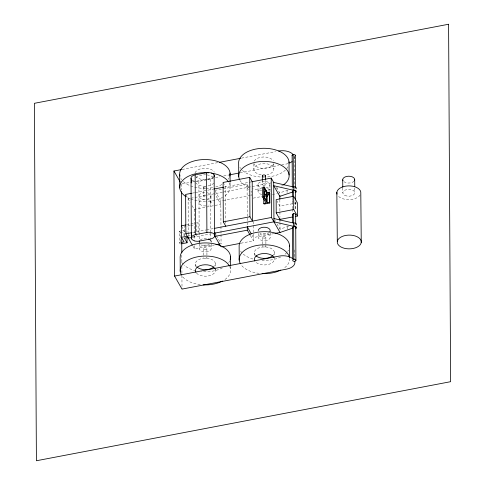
<?xml version="1.0" encoding="UTF-8"?>
<svg xmlns="http://www.w3.org/2000/svg" width="485" height="485" viewBox="0 0 485 485"><rect width="100%" height="100%" fill="white"/><g stroke="black" fill="none" stroke-linecap="round" stroke-linejoin="round"><path stroke-width="0.36" stroke-dasharray="2.42 1.82" d="M198.153 232.685L198.092 222.633L196.558 224.373L196.619 235.862L193.042 236.547M277.59 193.491L288.429 190.096M288.636 226.21L280.015 229.181L276.789 223.549M182.111 169.459L217.729 162.657M241.475 158.128L275.607 151.611M182.154 183.9L191.805 182.063M192.545 181.917L206.64 179.226M207.386 179.086L214.806 177.674M215.546 177.528L219.996 176.679M223.706 175.97L228.902 174.982M240.033 172.854L278.614 165.494M281.585 164.924L286.035 164.075A12.01 6.869 -0.3 0 0 287.963 163.597M195.776 181.487A6.002 3.437 -0.3 0 0 198.88 181.378L206.731 179.88M207.441 179.741L210.296 179.195A6.002 3.437 -0.3 0 0 212.897 178.219M192.327 193.145L194.558 192.721M195.303 192.575L213.17 189.168M224.331 187.034L251.127 181.923M214.728 190.399L247.065 184.227L248.496 186.731M222.354 192.23L188.113 198.765L188.313 233.612M223.1 192.09L251.521 186.664M252.127 186.549L272.97 182.572M215.085 191.029L220.82 201.039L222.288 200.76M223.027 200.62L251.685 195.152M192.06 205.652L194.206 209.405L206.046 207.15M206.786 207.004L220.839 204.324L214.746 193.685M253.176 198.153L262.052 196.455M272.412 194.479L276.85 193.636M296.65 202.936L279.881 206.137L276.899 200.923M186.446 224.858L190.084 224.161M190.817 224.021L194.455 223.33M195.182 223.191L198.092 222.633M190.108 225.604L184.385 226.695L184.433 236.031M190.829 225.464L194.406 224.779M179.401 231.26L180.147 232.564L180.214 244.052L179.468 242.749L179.401 231.26L182.008 230.763M182.663 230.636L183.967 230.387L183.997 236.134M180.147 232.564L184.937 231.648M192.551 232.539L205.949 229.981M206.695 229.841L213.394 228.562M188.695 235.928L190.15 235.649M192.775 237.31L211.411 233.758M179.468 242.749L180.772 242.5M193 246.295L194.43 248.799L214.406 244.992M274.116 233.594L253.4 237.547L251.612 234.419M240.924 243.215L253.419 240.827L253.309 221.639M265.816 187.931L266.35 187.847A6.002 3.437 -0.3 0 0 268.672 182.548A6.002 3.437 -0.3 0 0 259.148 182.675A6.002 3.437 -0.3 0 0 261.754 187.901M291.849 188.92L291.891 188.968A2.401 1.376 -0.3 0 0 292.303 189.241M276.583 187.434L279.809 193.066M274.637 219.79L275.353 221.045M251.006 191.114L251.721 192.363M247.083 187.513L249.235 191.266M251.024 194.394L251.739 195.649M223.088 182.457L225.573 186.798L225.761 220.129M250.551 235.819L253.419 240.827M214.97 233.079L216.043 234.958M216.401 235.583L221.063 243.719M185.979 195.043L190.265 202.524M181.723 226.483L183.967 230.387M354.777 188.162L354.82 192.533M342.786 187.895L342.828 193M295.583 202.184L295.632 210.496M295.571 201.96L295.614 210.066M294.213 156.249L294.407 189.502M294.601 223.512L294.613 225.78M294.753 249.963L294.801 259.032M292.358 197.759L292.437 208.702M292.425 209.096L292.461 213.121M287.059 190.569L287.071 192.539M287.265 226.683L287.284 229.963M279.845 199.887L279.912 211.29M279.918 212.012L279.948 217.31M279.96 220.342L279.972 221.857M279.978 222.615L280.015 229.435M273.843 163.815L273.867 168.925M274.346 252.309L274.364 255.959M274.371 256.686L274.383 258.875A10.009 5.723 -0.3 0 1 267.502 264.652A10.009 5.723 -0.3 0 1 256.013 262.379M269.933 185.076L269.969 191.642A6.002 3.437 -0.3 0 0 266.216 188.065M270.242 232.958L270.266 237.335M265.537 180.214L265.568 184.646M265.865 237.171L265.913 246.034M262.343 180.323L262.367 184.755M262.67 237.286L262.718 246.15M258.002 184.33L258.038 190.896M258.244 233.473L258.269 237.116M253.855 163.785L253.885 169.623M254.364 253.006L254.382 256.656M247.065 184.227L247.308 226.907M230.108 182.566L230.126 186.216M230.581 265.95L230.605 269.599M225.767 220.887L225.792 224.676M220.82 201.039L221.008 234.194M221.014 234.625L221.063 243.985M215.376 263.561L215.401 267.211M215.401 267.938L215.419 270.127M211.272 244.216L211.296 248.593M210.963 196.328L210.999 202.894M210.296 179.195L210.599 232.897M210.605 233.655L210.635 238.947M206.895 248.429L206.937 255.074M203.348 187.149L203.403 196.013A1.601 0.915 -0.3 0 0 205.494 196.825M203.7 248.538L203.736 255.189M198.88 181.378L199.226 241.124M199.274 243.997L199.299 248.375M195.394 264.258L195.413 267.18M194.206 209.405L194.358 235.164M194.358 235.922L194.388 241.227M194.418 245.774L194.43 248.799M188.319 234.37L188.338 237.401M186.992 231.254L187.004 232.691M181.414 184.045L181.451 190.09M181.82 255.086L181.869 263.397M181.887 266.423L181.936 274.734M181.936 275.492L182.014 289.096M360.149 194.982A12.01 6.881 -0.5 0 1 349.473 199.632A12.01 6.881 -0.5 0 1 337.996 195.807M354.068 181.16A6.002 3.437 -0.5 0 1 343.683 181.56M295.159 201.875A1.588 0.909 -0.3 0 1 294.474 202.136M292.922 201.954A1.588 0.909 -0.3 0 1 292.801 200.675M295.038 200.596A1.588 0.909 -0.3 0 1 295.31 200.778M228.914 182.518A25.214 14.423 -0.3 0 1 223.718 196.655M222.579 197.34A25.214 14.423 -0.3 0 1 215.51 200.153M214.837 200.323A25.214 14.423 -0.3 0 1 206.313 201.493M205.585 201.511A25.214 14.423 -0.3 0 1 190.702 199.05M190.029 198.777A25.214 14.423 -0.3 0 1 186.755 197.152M229.296 177.449A25.214 14.423 -0.3 0 1 228.265 179.256M221.906 184.536A25.214 14.423 -0.3 0 1 214.079 187.356M212.709 187.64A25.214 14.423 -0.3 0 1 206.24 188.362M205.513 188.38A25.214 14.423 -0.3 0 1 182.136 180.281M181.675 179.711A25.214 14.423 -0.3 0 1 180.905 178.535M213.794 176.516A10.009 5.723 -0.3 0 1 207.98 179.389M205.416 179.674A10.009 5.723 -0.3 0 1 195.667 176.243M195.079 172.818A10.009 5.723 -0.3 0 1 204.331 168.246A10.009 5.723 -0.3 0 1 214.382 172.145M213.837 183.081A10.009 5.723 -0.3 0 1 208.023 185.955M205.452 186.24A10.009 5.723 -0.3 0 1 195.704 182.809M195.988 177.971A10.009 5.723 -0.3 0 1 205.676 174.818M206.974 174.915A10.009 5.723 -0.3 0 1 213.291 177.371M209.338 244.422A6.002 3.437 -0.3 0 1 208.065 244.943L206.592 245.258A6.002 3.437 -0.3 0 1 200.857 244.27M200.178 240.105A6.002 3.437 -0.3 0 1 207.034 238.626M207.247 199.323A6.002 3.437 -0.3 0 1 208.768 205.197M205.913 205.919A6.002 3.437 -0.3 0 1 199.032 202.597A6.002 3.437 -0.3 0 1 205.725 199.111M205.446 187.962A1.601 0.915 -0.3 0 1 203.354 187.028A1.601 0.915 -0.3 0 1 205.67 186.276M207.21 192.757A6.002 3.437 -0.3 0 1 210.999 195.879A6.002 3.437 -0.3 0 1 207.38 199.099M205.355 199.383A6.002 3.437 -0.3 0 1 198.995 195.885A6.002 3.437 -0.3 0 1 205.688 192.545M203.403 196.013A1.601 0.915 -0.3 0 1 205.331 195.061M206.871 257.056A1.601 0.915 -0.3 0 1 205.434 258.262A1.601 0.915 -0.3 0 1 203.785 257.165M229.775 260.833A25.214 14.423 -0.3 0 1 228.744 262.64M222.379 267.92A25.214 14.423 -0.3 0 1 201.59 271.624M195.94 270.763A25.214 14.423 -0.3 0 1 184.227 265.307M183.112 264.228A25.214 14.423 -0.3 0 1 181.384 261.918M229.708 266.501A25.214 14.423 -0.3 0 1 224.191 280.039M200.226 284.616A25.214 14.423 -0.3 0 1 181.82 275.644M215.17 269.139A10.009 5.723 -0.3 0 1 208.532 275.904A10.009 5.723 -0.3 0 1 196.219 272.758M196.564 266.641A10.009 5.723 -0.3 0 1 204.846 258.196A10.009 5.723 -0.3 0 1 214.673 266.01M282.688 185.397A25.214 14.423 -0.3 0 1 281.549 186.082M277.687 187.871A25.214 14.423 -0.3 0 1 276.444 188.307M270.351 189.762A25.214 14.423 -0.3 0 1 265.283 190.235M261.615 190.211A25.214 14.423 -0.3 0 1 252.509 188.75M248.332 187.24A25.214 14.423 -0.3 0 1 239.948 180.414M287.969 166.804A25.214 14.423 -0.3 0 1 286.332 169.144M285.416 170.089A25.214 14.423 -0.3 0 1 265.204 177.104M264.477 177.128A25.214 14.423 -0.3 0 1 241.1 169.029M240.645 168.453A25.214 14.423 -0.3 0 1 239.875 167.283M273.631 163.851A10.009 5.723 -0.3 0 1 263.507 168.428A10.009 5.723 -0.3 0 1 253.934 163.548M254.267 161.081A10.009 5.723 -0.3 0 1 263.737 156.982A10.009 5.723 -0.3 0 1 273.352 160.893M261.185 174.794A10.009 5.723 -0.3 0 1 255.619 166.07A10.009 5.723 -0.3 0 1 271.885 165.809A10.009 5.723 -0.3 0 1 266.986 174.703M269.308 232.473A6.002 3.437 -0.3 0 1 267.029 233.691L265.562 234.006A6.002 3.437 -0.3 0 1 259.827 233.012M261.791 194.467A6.002 3.437 -0.3 0 1 258.002 191.345A6.002 3.437 -0.3 0 1 261.621 188.125M264.416 176.704A1.601 0.915 -0.3 0 1 263.191 176.655M265.659 245.586A1.601 0.915 -0.3 0 1 265.307 246.81A1.601 0.915 -0.3 0 1 263.149 246.719A1.601 0.915 -0.3 0 1 263.125 245.483M288.448 250.187A25.214 14.423 -0.3 0 1 287.714 251.382M286.805 252.533A25.214 14.423 -0.3 0 1 284.289 254.819M280.73 256.983A25.214 14.423 -0.3 0 1 262.015 260.463M252.909 259.002A25.214 14.423 -0.3 0 1 243.197 254.049M242.076 252.976A25.214 14.423 -0.3 0 1 240.348 250.666M289.569 258.347A25.214 14.423 -0.3 0 1 283.773 268.375M259.196 273.358A25.214 14.423 -0.3 0 1 240.784 264.386M255.528 255.389A10.009 5.723 -0.3 0 1 264.246 246.932A10.009 5.723 -0.3 0 1 273.279 255.213M194.303 181.19A6.002 3.437 -0.3 0 1 191.987 180.014M295.401 224.858A1.601 0.915 -0.3 0 1 293.934 225.234M295.195 188.75A1.601 0.915 -0.3 0 1 294.28 189.101M294.195 156.546A12.01 6.869 -0.3 0 1 294.055 158.928M208.101 251.509L206.628 251.824A6.002 3.437 -0.3 0 1 199.432 247.78A6.002 3.437 -0.3 0 1 208.926 245.731A6.002 3.437 -0.3 0 1 208.101 251.509M267.065 240.257L265.598 240.572A6.002 3.437 -0.3 0 1 258.396 236.522A6.002 3.437 -0.3 0 1 267.896 234.479A6.002 3.437 -0.3 0 1 267.065 240.257M344.829 195.358A6.002 3.437 -0.5 0 0 354.705 193.43A6.002 3.437 -0.5 0 0 346.939 189.514A6.002 3.437 -0.5 0 0 344.829 195.358M204.227 249.169A1.601 0.915 -0.3 0 0 206.865 248.666A1.601 0.915 -0.3 0 0 204.803 247.617A1.601 0.915 -0.3 0 0 204.227 249.169M262.9 185.385A1.601 0.915 -0.3 0 0 265.531 184.882A1.601 0.915 -0.3 0 0 263.47 183.833A1.601 0.915 -0.3 0 0 262.9 185.385M263.197 237.911A1.601 0.915 -0.3 0 0 265.835 237.407A1.601 0.915 -0.3 0 0 263.767 236.359A1.601 0.915 -0.3 0 0 263.197 237.911"/><path stroke-width="0.73" d="M274.856 233.455L280.033 232.467L292.115 228.362A2.401 1.376 -0.3 0 0 292.528 228.635M295.147 155.788A1.601 0.915 -0.3 0 0 294.935 154.782A1.601 0.915 -0.3 0 0 293.219 154.515L292.843 154.618A1.601 0.915 -0.3 0 0 292.194 155.673M293.819 259.566L293.443 259.669A1.601 0.915 -0.3 0 0 292.794 260.724A1.601 0.915 -0.3 0 0 294.407 261.348L294.813 261.3A1.601 0.915 -0.3 0 0 295.838 260.142A1.601 0.915 -0.3 0 0 293.819 259.566L293.631 226.313M294.637 261.324L294.795 261.597A12.01 6.869 -0.3 0 1 286.635 269.126L182.014 289.096L174.552 276.068L173.951 171.011L181.372 169.598M219.214 162.372L240.73 158.268M191.333 182.99L191.308 179.208A6.002 3.437 -0.3 0 1 195.152 174.861L206.561 172.684A6.002 3.437 -0.3 0 1 214.303 176.625M229.641 174.836L238.547 173.139M249.714 177.371L249.939 216.765L252.43 221.112L252.206 181.717L249.714 177.371L223.088 182.457L223.312 221.851L225.798 226.192M191.581 193.285L185.628 194.424L185.852 233.819L192.284 245.046M213.909 189.023L223.585 187.18M251.873 181.778L271.224 178.086L273.71 182.427L273.94 221.821L293.383 226.301A2.401 1.376 -0.3 0 1 296.299 227.004A2.401 1.376 -0.3 0 1 295.444 228.75M266.641 191.339L264.155 186.998L262.634 187.289L262.688 197.134L266.047 202.997L263.767 203.433L263.737 198.886M266.926 192.169L266.307 191.084L264.786 191.375L264.804 194.661L266.047 196.831L267.568 196.54L267.562 195.225M267.702 192.824L269.417 192.496L269.787 193.151L269.842 202.997L264.137 204.088L263.767 203.433M264.804 194.661L266.326 194.37L267.568 196.54M262.688 197.134L264.21 196.843L266.695 201.19L266.32 201.263M295.268 216.474L297.457 216.055L297.384 202.797L293.649 196.279L276.153 199.62L276.226 212.885L279.96 219.396L292.352 217.031M266.756 192.278L263.773 187.071L263.828 196.916L267.187 202.779L269.472 202.348L269.842 202.997M185.719 224.998L181.354 225.828L181.42 237.317L184.033 241.882L181.42 242.379M223.312 221.851L249.939 216.765M276.226 212.885L293.728 209.544L297.457 216.055M185.852 233.819L191.805 232.679M214.879 228.277L271.448 217.48L280.033 232.467M181.42 237.317L187.24 236.207M214.479 234.601A6.002 3.437 -0.3 0 1 210.635 238.947L199.226 241.124A6.002 3.437 -0.3 0 1 191.654 238.953A6.002 3.437 -0.3 0 1 195.491 234.607L206.907 232.43A6.002 3.437 -0.3 0 1 214.479 234.601L214.134 174.849M188.744 237.365L184.445 238.183L187.058 242.749L181.584 243.791M188.338 238.159L192.06 237.45M214.388 233.188L273.94 221.821M214.964 232.594L214.988 236.359L247.326 230.187L250.193 235.195M215.886 244.707L219.584 244.004M221.815 246.859L240.19 243.355M174.552 276.068L279.172 256.098A12.01 6.869 -0.3 0 1 293.498 259.336L293.655 259.608M273.71 182.427L293.158 186.907A2.401 1.376 -0.3 0 1 295.729 187.307A2.401 1.376 -0.3 0 1 296.044 188.823M295.238 192.636A2.401 1.376 -0.3 0 0 296.092 190.89A2.401 1.376 -0.3 0 0 293.176 190.193L273.734 185.713L279.827 196.352L291.909 192.254A2.401 1.376 -0.3 0 0 292.837 192.721M273.922 218.541L293.364 223.021A2.401 1.376 -0.3 0 1 295.935 223.421A2.401 1.376 -0.3 0 1 296.256 224.937M293.055 154.557L292.898 154.285A12.01 6.869 -0.3 0 0 278.572 151.047M247.308 226.907L251.248 233.788M214.988 236.359L220.723 246.374M173.951 171.011L180.293 182.087M361.246 242.433A12.01 6.881 -0.5 0 0 344.083 235.807A12.01 6.881 -0.5 0 0 342.489 247.696A12.01 6.881 -0.5 0 0 361.246 242.433L360.798 193.218A12.01 6.881 -0.5 0 0 348.175 185.9A12.01 6.881 -0.5 0 0 337.02 194.103M354.699 179.408L354.765 186.701M342.713 179.874L342.78 187.168M336.851 192.315L337.299 241.524M295.316 155.327L295.504 187.822M295.523 191.605L295.571 199.917M295.656 214.273L295.711 224.1M295.729 227.125L295.917 260.378M293.649 196.279L293.728 209.544M293.219 154.515L293.407 187.01M293.425 190.035L293.461 196.837M293.558 213.461L293.613 223.288M293.158 186.907L293.176 190.193M293.364 223.021L293.383 226.301M292.122 155.436L292.297 187.18M292.328 191.714L292.358 197.007M292.455 214.388L292.503 222.7M292.528 227.235L292.71 258.978M289.018 161.826L289.096 174.958M289.496 245.216L289.569 257.614M279.821 195.34L279.839 199.129M279.954 218.826L279.96 220.342M271.224 178.086L271.448 217.48M269.417 192.496L269.472 202.348M267.15 195.964L267.187 202.779M266.665 195.885L266.695 201.19M266.307 191.084L266.326 194.37M265.513 175.782L265.537 179.474M264.155 186.998L264.21 196.843M262.318 175.891L262.343 180.323M247.302 226.422L247.326 230.187M238.735 176.716L238.662 163.584A25.214 14.423 -0.3 0 1 263.573 148.283A25.214 14.423 -0.3 0 1 289.042 163.081M239.214 260.099L239.141 246.968A25.214 14.423 -0.3 0 1 264.046 231.666A25.214 14.423 -0.3 0 1 289.521 246.471M230.054 173.084L230.102 181.839M230.527 256.468L230.581 265.222M206.561 172.684L206.907 232.43M195.152 174.861L195.491 234.607M191.617 232.903L191.654 238.953M191.023 178.328L191.363 238.074M187.028 237.717L187.058 242.749M181.457 191.599L181.657 226.368M181.723 237.705L181.808 252.818M179.692 174.836L179.771 187.974M180.244 271.358L180.171 258.226A25.214 14.423 -0.3 0 1 206.737 242.936A25.214 14.423 -0.3 0 1 230.223 259.608M343.004 180.753A6.002 3.437 -0.5 0 1 348.363 176.213A6.002 3.437 -0.5 0 1 354.583 180.305M292.728 215.037A1.588 0.909 -0.3 0 1 293.764 213.649A1.588 0.909 -0.3 0 1 295.608 214.722M186.113 196.758A25.214 14.423 -0.3 0 1 182.778 180.305A25.214 14.423 -0.3 0 1 208.708 172.812M211.563 173.145A25.214 14.423 -0.3 0 1 228.144 181.348M179.911 176.085A25.214 14.423 -0.3 0 1 205.161 159.535A25.214 14.423 -0.3 0 1 229.751 176.225M199.408 242.7A6.002 3.437 -0.3 0 1 199.523 240.924M208.459 238.996A6.002 3.437 -0.3 0 1 211.26 242.027M222.457 281.051A25.214 14.423 -0.3 0 1 203.124 284.853M181.457 275.05A25.214 14.423 -0.3 0 1 197.589 256.795A25.214 14.423 -0.3 0 1 229.393 265.901M195.916 272.291A10.009 5.723 -0.3 0 1 202.318 265.046A10.009 5.723 -0.3 0 1 214.934 268.66M213.885 266.902A10.009 5.723 -0.3 0 1 197.007 267.071M239.632 179.814A25.214 14.423 -0.3 0 1 269.193 161.711A25.214 14.423 -0.3 0 1 283.301 184.991M258.232 230.551A6.002 3.437 -0.3 0 1 265.24 227.271A6.002 3.437 -0.3 0 1 269.963 231.654M262.573 176.346A1.601 0.915 -0.3 0 1 262.931 175.121A1.601 0.915 -0.3 0 1 265.083 175.206A1.601 0.915 -0.3 0 1 265.107 176.443M280.803 270.115A25.214 14.423 -0.3 0 1 262.094 273.595M240.427 263.798A25.214 14.423 -0.3 0 1 258.681 245.192A25.214 14.423 -0.3 0 1 289.357 257.098M254.88 261.039A10.009 5.723 -0.3 0 1 261.282 253.794A10.009 5.723 -0.3 0 1 273.904 257.408M272.849 255.65A10.009 5.723 -0.3 0 1 255.971 255.813M267.429 194.861A1.601 0.406 79.2 0 1 266.871 194.988A1.601 0.406 79.2 0 1 266.441 192.763A1.601 0.406 79.2 0 1 266.999 192.642M292.661 227.974A1.601 0.915 -0.3 0 1 294.031 226.689A1.601 0.915 -0.3 0 1 295.668 227.859M292.764 192.127A1.601 0.915 -0.3 0 1 292.752 190.872A1.601 0.915 -0.3 0 1 294.947 190.787A1.601 0.915 -0.3 0 1 295.213 192.03M292.037 161.547A12.01 6.869 -0.3 0 1 289.715 162.936M448.589 24.25L34.368 103.311L36.411 460.75L450.632 381.689L448.589 24.25M267.587 192.545A1.601 0.406 79.2 0 0 268.266 195.134A1.601 0.406 79.2 0 0 268.381 193.103A1.601 0.406 79.2 0 0 267.587 192.545"/></g></svg>
